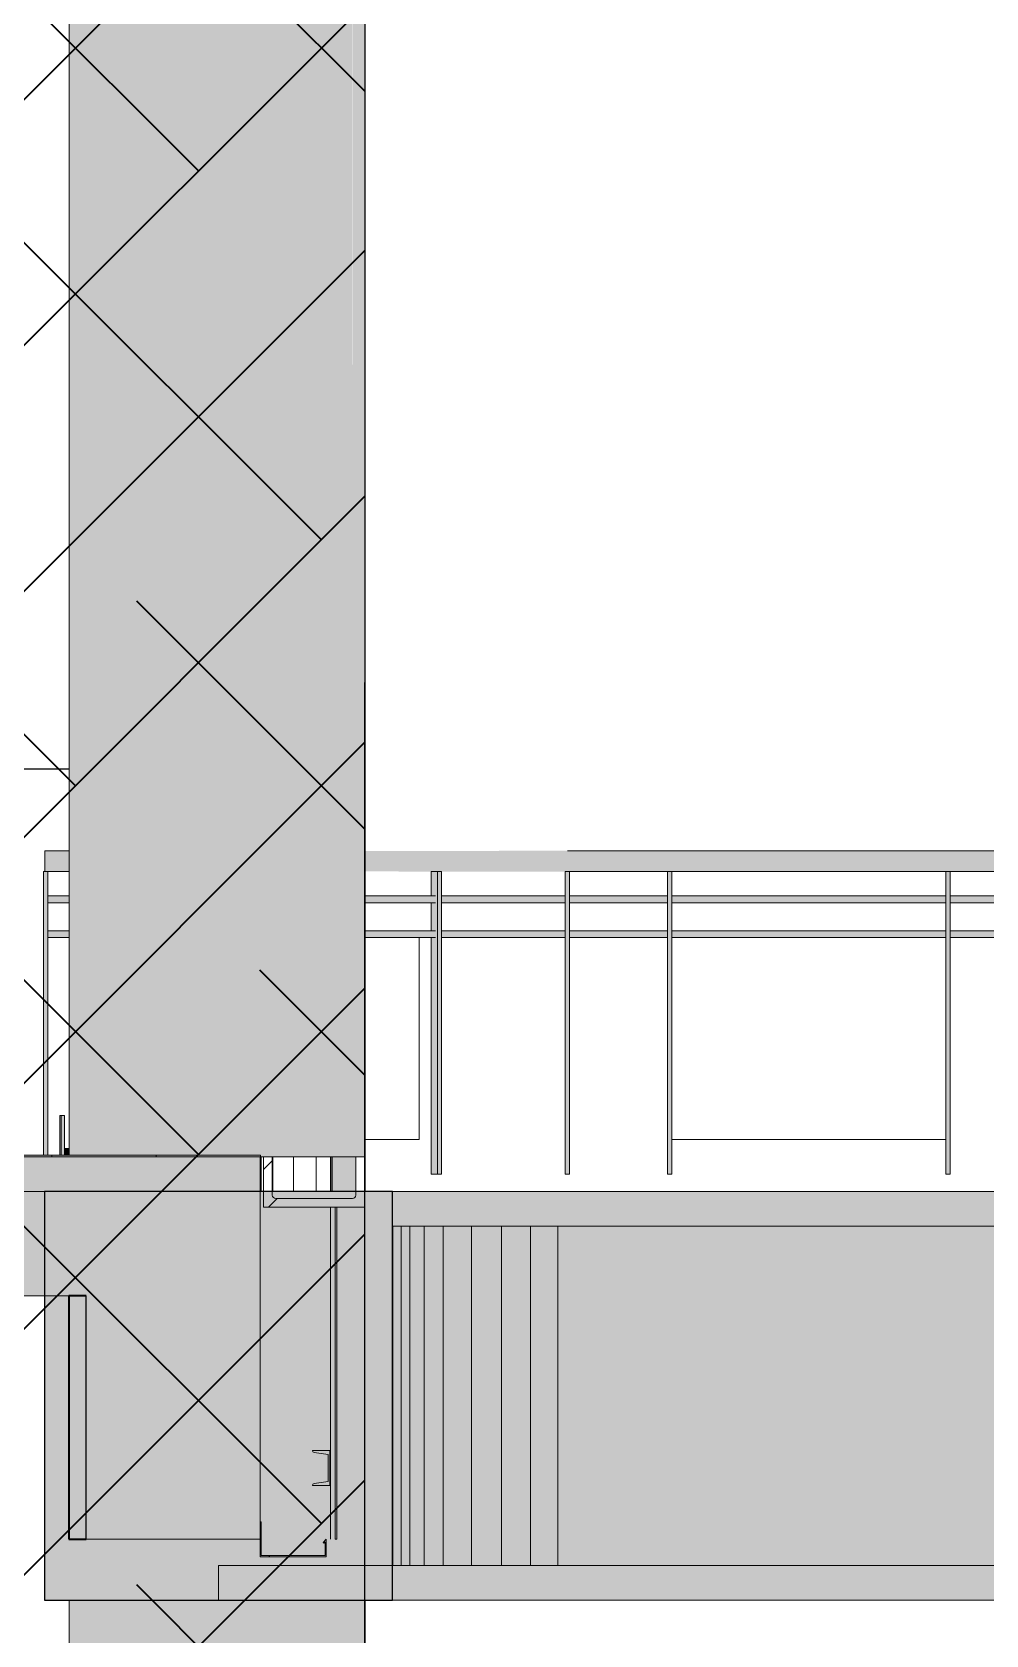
# Model space of a CAD drawing. Header units: millimetres. Extents: x 50357 to 985146, y 723188 to 1803594.
# Drawn here: x 866789 to 869530, y 734364 to 738973 of the extents above; entities that cross this region are included whole.
import ezdxf

# ---------------------------------------------------------------- set-up
doc = ezdxf.new("R2010")
doc.units = ezdxf.units.MM
doc.header["$LTSCALE"] = 3
doc.header["$MEASUREMENT"] = 0
doc.layers.add('00-TITLEBOX', color=7, linetype='Continuous')
for name, color, linetype, lineweight, true_color in [('A-FLOR', 7, 'Continuous', 5, 0x6e6e6e), ('A-FLOR-HRAL', 7, 'Continuous', 13, 0x6e6e6e), ('A-FLOR-MCUT', 7, 'Continuous', 13, 0x6e6e6e), ('A-GENM', 7, 'Continuous', 13, 0x6e6e6e), ('A-WALL', 7, 'Continuous', 13, 0x6e6e6e), ('I-WALL', 7, 'Continuous', 25, 0x6e6e6e), ('Q-CASE', 7, 'Continuous', 13, 0x6e6e6e), ('Q-SPCQ', 7, 'Continuous', 13, 0x6e6e6e), ('S-BEAM', 7, 'Continuous', 13, 0x6e6e6e)]:
    doc.layers.add(name, color=color, linetype=linetype, lineweight=lineweight, true_color=true_color)
doc.layers.add('Hatch (HOR not under LTC submission)', color=252, linetype='Continuous', lineweight=35)
pattern_1 = [(45, (-609724, 13871), (-251.4472, 251.4472), []), (45, (-609724, 14252), (-251.4472, 251.4472), [])]

# ---------------------------------------------------------------- blocks, each defined once
blk = doc.blocks.new('Casework 3 - Casework 1-28216-SEC D_1')
at = {"layer": 'Q-CASE', "lineweight": 9}
h = blk.add_hatch(dxfattribs=at)
h.set_pattern_fill('FP_10', color=256, style=0, pattern_type=2)
h.set_pattern_definition([(0, (-609724, 13871), (812.8, 203.2), [33.528, -576.072, 33.528, -576.072, -3251.2]), (0, (-609724, 13871), (812.8, 203.2), [-1219.2, 33.528, -1185.672, 33.528, -576.072, -1422.4]), (0, (-609724, 13871), (812.8, 203.2), [-3048, 33.528, -372.872, 33.528, -982.472]), (120, (-609419.2, 13972.6), (-582.37636, 602.30545), [33.528, -576.072, 33.528, -3827.272]), (120, (-609419.2, 13972.6), (-582.37636, 602.30545), [-643.128, -576.072, 33.528, -1185.672, -2032]), (120, (-609419.2, 13972.6), (-582.37636, 602.30545), [-2438.4, 33.528, -576.072, 33.528, -1388.872]), (120, (-609419.2, 13972.6), (-582.37636, 602.30545), [-3081.528, -372.872, 33.528, -982.472]), (240, (-609317.6, 14379), (-230.42364, -805.50545), [33.528, -576.072, 33.528, -3827.272]), (240, (-609317.6, 14379), (-230.42364, -805.50545), [-643.128, -576.072, 33.528, -1185.672, -2032]), (240, (-609317.6, 14379), (-230.42364, -805.50545), [-2438.4, 33.528, -576.072, 33.528, -1388.872]), (240, (-609317.6, 14379), (-230.42364, -805.50545), [-3081.528, -372.872, 33.528, -982.472])])
h.paths.add_polyline_path([(-682308, 10275), (-681308, 10275), (-681308, 11450), (-682308, 11450), (-682308, 10281.1)], flags=0)
h.paths.add_polyline_path([(-658919.4, 10275), (-658919.4, 11450), (-659419.3, 11450), (-659419.3, 10275)], flags=0)
h.paths.add_polyline_path([(-661594.7, 10275), (-661594.7, 11450), (-662100.4, 11450), (-662100.4, 10275)], flags=0)
h.paths.add_polyline_path([(-677967.2, 10275), (-677967.2, 11450), (-678469.1, 11450), (-678469.1, 10275)], flags=0)
for points in [[(-681306.4, 10375), (-681306.4, 11350), (-681308, 11350), (-681308, 10375)], [(-681282.5, 10375), (-681282.5, 11350), (-681306.4, 11350), (-681306.4, 10375)], [(-681257.4, 10375), (-681257.4, 11350), (-681282.5, 11350), (-681282.5, 10375)], [(-681216.9, 10375), (-681216.9, 11350), (-681257.4, 11350), (-681257.4, 10375)], [(-681161.8, 10375), (-681161.8, 11350), (-681216.9, 11350), (-681216.9, 10375)], [(-681080.1, 10375), (-681080.1, 11350), (-681161.8, 11350), (-681161.8, 10375)], [(-680994.3, 10375), (-680994.3, 11350), (-681080.1, 11350), (-681080.1, 10375)], [(-680910.7, 10375), (-680910.7, 11350), (-680994.3, 11350), (-680994.3, 10375), (-680957.1, 10375)], [(-680832.4, 10375), (-680832.4, 11350), (-680910.7, 11350), (-680910.7, 10375)], [(-679420.8, 10375), (-679420.8, 11350), (-680832.4, 11350), (-680832.4, 10375)]]:
    blk.add_hatch(color=256, dxfattribs=at).paths.add_polyline_path(points, flags=0)
at = {"layer": 'Q-CASE', "lineweight": 25}
for p, q in [((-681308, 11450), (-682308, 11450)), ((-682308, 11450), (-682308, 10275)), ((-681308, 10275), (-681308, 11450)), ((-682308, 10275), (-681308, 10275))]:
    blk.add_line(p, q, dxfattribs=at)
at = {"layer": 'Q-CASE', "lineweight": 9}
for p, q in [((-681306.4, 10375), (-681306.4, 11350.1)), ((-681282.5, 10375), (-681282.5, 11350)), ((-681257.4, 10375), (-681257.4, 11350)), ((-681216.9, 10375), (-681216.9, 11350)), ((-681161.8, 10375), (-681161.8, 11350)), ((-681080.1, 10375), (-681080.1, 11350)), ((-680994.3, 10375), (-680994.3, 11350)), ((-680910.7, 10375), (-680910.7, 11350)), ((-680832.4, 10375), (-680832.4, 11350))]:
    blk.add_line(p, q, dxfattribs=at)
blk = doc.blocks.new('Railing - Railing-28227-SEC D_1')
at = {"layer": 'A-FLOR-HRAL', "lineweight": 9}
for points in [[(-682306.4, 12400), (-682236.7, 12400), (-682236.7, 12429.9), (-682306.4, 12429.8), (-682306.4, 12406.2)], [(-682236.7, 12370.2), (-682236.7, 12400), (-682306.4, 12400), (-682306.4, 12370.2)], [(-682310.4, 11555), (-682298.4, 11555), (-682298.4, 12369.8), (-682310.4, 12369.8), (-682310.4, 11574)], [(-681178, 11500), (-681178, 12369.8), (-681196.8, 12369.8), (-681196.8, 12300), (-681183.1, 12300), (-681183.1, 12280), (-681196.8, 12279.3), (-681196.8, 12200), (-681183.1, 12200), (-681183.1, 12180), (-681196.8, 12180), (-681196.8, 11500)], [(-681178, 11500), (-681166.9, 11500), (-681166.9, 12369.8), (-681178, 12369.8), (-681178, 11574)], [(-680798.9, 11500), (-680798.9, 12369.8), (-680810.9, 12369.8), (-680810.9, 11500)], [(-680505.2, 11500), (-680505.2, 12369.8), (-680517.2, 12369.8), (-680517.2, 11500)], [(-679705.2, 11500), (-679705.2, 12369.8), (-679717.2, 12369.8), (-679717.2, 11500)], [(-682298.4, 12280), (-682236.7, 12280), (-682236.7, 12300), (-682298.4, 12300)], [(-682298.4, 12180), (-682236.7, 12180), (-682236.7, 12200), (-682298.4, 12200)], [(-680798.9, 11500), (-680798.9, 11500), (-680798.9, 12044.2)], [(-680505.2, 11500), (-680505.2, 11500), (-680505.2, 12044.2)], [(-679705.2, 11500), (-679705.2, 11500), (-679705.2, 12044.2)], [(-682298.4, 11555), (-682298.4, 11555), (-682298.4, 11574)]]:
    blk.add_hatch(color=256, dxfattribs=at).paths.add_polyline_path(points, flags=0)
h = blk.add_hatch(color=256, dxfattribs=at)
h.paths.add_polyline_path([(-681082.4, 12400), (-680804.9, 12400), (-680804.9, 12429.8), (-681185.9, 12429.5), (-681385.6, 12429.6), (-681385.7, 12400), (-681130.6, 12400)], flags=0)
h.paths.add_polyline_path([(-680804.9, 12412.2), (-680804.9, 12412.2), (-680828.1, 12417.3)], flags=0)
h.paths.add_polyline_path([(-680804.9, 12417.6), (-680804.9, 12417.6), (-680824.5, 12420.1)], flags=0)
h = blk.add_hatch(color=256, dxfattribs=at)
h.paths.add_polyline_path([(-680913, 12370), (-680804.9, 12370.2), (-680804.9, 12400), (-681385.7, 12400), (-681385.6, 12370.3), (-681025.4, 12370), (-680957.1, 12370)], flags=0)
h.paths.add_polyline_path([(-680804.9, 12374), (-680804.9, 12374), (-680843.2, 12373.4)], flags=0)
h.paths.add_polyline_path([(-680804.9, 12382.4), (-680804.9, 12382.4), (-680853, 12383.1)], flags=0)
h.paths.add_polyline_path([(-680817.8, 12385), (-680804.9, 12387.8), (-680804.9, 12387.8)], flags=0)
h = blk.add_hatch(color=256, dxfattribs=at)
h.paths.add_polyline_path([(-680804.9, 12426), (-680804.9, 12426), (-680748.9, 12426.4)], flags=0)
h.paths.add_polyline_path([(-680804.9, 12412.2), (-680804.9, 12412.2), (-680748.9, 12410.8)], flags=0)
h.paths.add_polyline_path([(-680631.4, 12400), (-679418.1, 12400), (-679417.6, 12429.6), (-679861.2, 12430), (-680804.9, 12429.5), (-680804.9, 12400), (-680644.8, 12400)], flags=0)
h.paths.add_polyline_path([(-680804.9, 12406.2), (-680804.9, 12406.2), (-680748.9, 12407.7)], flags=0)
h.paths.add_polyline_path([(-680804.9, 12417.6), (-680804.9, 12417.6), (-680780.6, 12421.8)], flags=0)
h.paths.add_polyline_path([(-680788.8, 12420.4), (-680804.9, 12422.3), (-680804.9, 12422.3)], flags=0)
h = blk.add_hatch(color=256, dxfattribs=at)
h.paths.add_polyline_path([(-680656.2, 12370), (-679417.6, 12370.4), (-679418.1, 12396.8), (-679418.1, 12400), (-680804.9, 12400), (-680804.9, 12370.2), (-680713.7, 12370.1)], flags=0)
h.paths.add_polyline_path([(-680804.9, 12382.4), (-680804.9, 12382.4), (-680748.9, 12383.3)], flags=0)
h.paths.add_polyline_path([(-680748.9, 12386.8), (-680804.9, 12387.8), (-680804.9, 12387.8)], flags=0)
h.paths.add_polyline_path([(-680804.9, 12393.8), (-680804.9, 12393.8), (-680784.7, 12396.8)], flags=0)
h = blk.add_hatch(color=256, dxfattribs=at)
h.paths.add_polyline_path([(-681385.6, 12280), (-681183.1, 12280), (-681183.1, 12300), (-681385.6, 12300), (-681385.6, 12291)], flags=0)
h.paths.add_polyline_path([(-680810.9, 12280), (-680810.9, 12300), (-681166.9, 12300), (-681166.9, 12280), (-680853, 12280)], flags=0)
h = blk.add_hatch(color=256, dxfattribs=at)
h.paths.add_polyline_path([(-680798.9, 12280), (-680517.2, 12280), (-680517.2, 12300), (-680798.9, 12300)], flags=0)
h.paths.add_polyline_path([(-679424.3, 12280), (-679424.3, 12300), (-679705.2, 12300), (-679705.2, 12280), (-679499.5, 12280)], flags=0)
h.paths.add_polyline_path([(-680505.2, 12280), (-679717.2, 12280), (-679717.2, 12300), (-680505.2, 12300)], flags=0)
h = blk.add_hatch(color=256, dxfattribs=at)
h.paths.add_polyline_path([(-680957.1, 12180), (-680810.9, 12180), (-680810.9, 12200), (-681166.9, 12200), (-681166.9, 12180), (-681026.9, 12180)], flags=0)
h.paths.add_polyline_path([(-681183.1, 12180), (-681183.1, 12200), (-681385.6, 12200), (-681385.6, 12180), (-681237.7, 12180)], flags=0)
h = blk.add_hatch(color=256, dxfattribs=at)
h.paths.add_polyline_path([(-680798.9, 12180), (-680517.2, 12180), (-680517.2, 12200), (-680798.9, 12200)], flags=0)
h.paths.add_polyline_path([(-679424.3, 12180), (-679424.3, 12200), (-679705.2, 12200), (-679705.2, 12180)], flags=0)
h.paths.add_polyline_path([(-680505.2, 12180), (-679717.2, 12180), (-679717.2, 12200), (-680505.2, 12200)], flags=0)
for p, q in [((-682236.7, 12430), (-682306.4, 12430)), ((-682306.4, 12428.5), (-682306.4, 12429.8)), ((-682306.4, 12429.8), (-682306.4, 12429.8)), ((-682306.4, 12426), (-682306.4, 12428.5)), ((-682306.4, 12422.3), (-682306.4, 12426)), ((-682306.4, 12417.6), (-682306.4, 12422.3)), ((-682306.4, 12412.2), (-682306.4, 12417.6)), ((-682306.4, 12406.2), (-682306.4, 12412.2)), ((-682306.4, 12400), (-682306.4, 12406.2)), ((-682306.4, 12393.8), (-682306.4, 12400)), ((-679417.6, 12430), (-680804.9, 12430)), ((-682298.4, 12369.8), (-682310.4, 12369.8)), ((-682310.4, 12369.8), (-682310.4, 11555)), ((-682306.4, 12387.8), (-682306.4, 12393.8)), ((-682306.4, 12382.4), (-682306.4, 12387.8)), ((-682306.4, 12377.7), (-682306.4, 12382.4)), ((-682306.4, 12374), (-682306.4, 12377.7)), ((-682306.4, 12371.5), (-682306.4, 12374)), ((-682306.4, 12370.2), (-682306.4, 12371.5)), ((-682306.4, 12370.2), (-682306.4, 12370.2)), ((-682306.4, 12370), (-682236.7, 12370)), ((-682298.4, 11555), (-682298.4, 12369.8)), ((-682298.4, 12369.8), (-682298.4, 12369.8)), ((-681196.8, 12300), (-681196.8, 12369.8)), ((-681196.8, 12369.8), (-681178, 12369.8)), ((-681166.9, 12369.8), (-681178, 12369.8)), ((-681178, 12369.8), (-681178, 11500)), ((-681166.9, 11500), (-681166.9, 12369.8)), ((-680798.9, 12369.8), (-680810.9, 12369.8)), ((-680810.9, 12369.8), (-680810.9, 11500)), ((-680804.9, 12370), (-679417.6, 12370)), ((-680798.9, 11500), (-680798.9, 12369.8)), ((-680798.9, 12369.8), (-680798.9, 12369.8)), ((-680505.2, 12369.8), (-680517.2, 12369.8)), ((-680517.2, 12369.8), (-680517.2, 11500)), ((-680505.2, 11500), (-680505.2, 12369.8)), ((-680505.2, 12369.8), (-680505.2, 12369.8)), ((-679705.2, 12369.8), (-679717.2, 12369.8)), ((-679717.2, 12369.8), (-679717.2, 11500)), ((-679705.2, 11500), (-679705.2, 12369.8)), ((-679705.2, 12369.8), (-679705.2, 12369.8)), ((-682298.4, 12300), (-682236.7, 12300)), ((-682298.4, 12280), (-682236.7, 12280)), ((-681386.6, 12300), (-681183.7, 12300)), ((-681386.6, 12280), (-681183.7, 12280)), ((-681196.8, 12200), (-681196.8, 12279.3)), ((-681167.4, 12300), (-680810.9, 12300)), ((-681167.4, 12280), (-680810.9, 12280)), ((-680798.9, 12300), (-680517.2, 12300)), ((-680798.9, 12280), (-680517.2, 12280)), ((-680505.2, 12300), (-679717.2, 12300)), ((-680505.2, 12280), (-679717.2, 12280)), ((-679705.2, 12300), (-679424.3, 12300)), ((-679705.2, 12280), (-679424.3, 12280)), ((-682298.4, 12200), (-682236.7, 12200)), ((-682298.4, 12180), (-682236.7, 12180)), ((-681386.6, 12200), (-681183.7, 12200)), ((-681386.6, 12180), (-681183.7, 12180)), ((-681231.4, 11600), (-681231.4, 12180)), ((-681196.8, 11500), (-681196.8, 12180)), ((-681167.4, 12200), (-680810.9, 12200)), ((-681167.4, 12180), (-680810.9, 12180)), ((-680798.9, 12200), (-680517.2, 12200)), ((-680798.9, 12180), (-680517.2, 12180)), ((-680505.2, 12200), (-679717.2, 12200)), ((-680505.2, 12180), (-679717.2, 12180)), ((-679705.2, 12200), (-679424.3, 12200)), ((-679705.2, 12180), (-679424.3, 12180)), ((-681385.6, 11600), (-681231.4, 11600)), ((-680505.2, 11600), (-679717.2, 11600)), ((-681178, 11500), (-681196.8, 11500)), ((-681178, 11500), (-681166.9, 11500)), ((-680810.9, 11500), (-680798.9, 11500)), ((-680798.9, 11500), (-680798.9, 11500)), ((-680517.2, 11500), (-680505.2, 11500)), ((-680505.2, 11500), (-680505.2, 11500)), ((-679717.2, 11500), (-679705.2, 11500)), ((-679705.2, 11500), (-679705.2, 11500))]:
    blk.add_line(p, q, dxfattribs=at)
blk = doc.blocks.new('Top Rail Type - Top Rail_Internal_-28234-SEC D_1')
at = {"layer": 'A-FLOR-HRAL', "lineweight": 9}
for points in [[(-682306.4, 12400), (-682236.7, 12400), (-682236.7, 12429.9), (-682306.4, 12429.8), (-682306.4, 12406.2)], [(-682236.7, 12370.2), (-682236.7, 12400), (-682306.4, 12400), (-682306.4, 12370.2)]]:
    blk.add_hatch(color=256, dxfattribs=at).paths.add_polyline_path(points, flags=0)
h = blk.add_hatch(color=256, dxfattribs=at)
h.paths.add_polyline_path([(-681082.4, 12400), (-680804.9, 12400), (-680804.9, 12429.8), (-681185.9, 12429.5), (-681385.6, 12429.6), (-681385.7, 12400), (-681130.6, 12400)], flags=0)
h.paths.add_polyline_path([(-680804.9, 12412.2), (-680804.9, 12412.2), (-680828.1, 12417.3)], flags=0)
h.paths.add_polyline_path([(-680804.9, 12417.6), (-680804.9, 12417.6), (-680824.5, 12420.1)], flags=0)
h = blk.add_hatch(color=256, dxfattribs=at)
h.paths.add_polyline_path([(-680913, 12370), (-680804.9, 12370.2), (-680804.9, 12400), (-681385.7, 12400), (-681385.6, 12370.3), (-681025.4, 12370), (-680957.1, 12370)], flags=0)
h.paths.add_polyline_path([(-680804.9, 12374), (-680804.9, 12374), (-680843.2, 12373.4)], flags=0)
h.paths.add_polyline_path([(-680804.9, 12382.4), (-680804.9, 12382.4), (-680853, 12383.1)], flags=0)
h.paths.add_polyline_path([(-680817.8, 12385), (-680804.9, 12387.8), (-680804.9, 12387.8)], flags=0)
h = blk.add_hatch(color=256, dxfattribs=at)
h.paths.add_polyline_path([(-680804.9, 12426), (-680804.9, 12426), (-680748.9, 12426.4)], flags=0)
h.paths.add_polyline_path([(-680804.9, 12412.2), (-680804.9, 12412.2), (-680748.9, 12410.8)], flags=0)
h.paths.add_polyline_path([(-680631.4, 12400), (-679418.1, 12400), (-679417.6, 12429.6), (-679861.2, 12430), (-680804.9, 12429.5), (-680804.9, 12400), (-680644.8, 12400)], flags=0)
h.paths.add_polyline_path([(-680804.9, 12406.2), (-680804.9, 12406.2), (-680748.9, 12407.7)], flags=0)
h.paths.add_polyline_path([(-680804.9, 12417.6), (-680804.9, 12417.6), (-680780.6, 12421.8)], flags=0)
h.paths.add_polyline_path([(-680788.8, 12420.4), (-680804.9, 12422.3), (-680804.9, 12422.3)], flags=0)
h = blk.add_hatch(color=256, dxfattribs=at)
h.paths.add_polyline_path([(-680656.2, 12370), (-679417.6, 12370.4), (-679418.1, 12396.8), (-679418.1, 12400), (-680804.9, 12400), (-680804.9, 12370.2), (-680713.7, 12370.1)], flags=0)
h.paths.add_polyline_path([(-680804.9, 12382.4), (-680804.9, 12382.4), (-680748.9, 12383.3)], flags=0)
h.paths.add_polyline_path([(-680748.9, 12386.8), (-680804.9, 12387.8), (-680804.9, 12387.8)], flags=0)
h.paths.add_polyline_path([(-680804.9, 12393.8), (-680804.9, 12393.8), (-680784.7, 12396.8)], flags=0)
for p, q in [((-682236.7, 12430), (-682306.4, 12430)), ((-679417.6, 12430), (-680804.9, 12430)), ((-682306.4, 12370), (-682236.7, 12370)), ((-680804.9, 12370), (-679417.6, 12370))]:
    blk.add_line(p, q, dxfattribs=at)
at = {"layer": 'A-FLOR-HRAL', "lineweight": 9, "flags": 128}
for points in [[(-682306.4, 12400), (-682306.4, 12406.2), (-682306.4, 12412.2), (-682306.4, 12417.6), (-682306.4, 12422.3), (-682306.4, 12426), (-682306.4, 12428.5), (-682306.4, 12429.8), (-682306.4, 12429.8)], [(-682306.4, 12370.2), (-682306.4, 12370.2), (-682306.4, 12371.5), (-682306.4, 12374), (-682306.4, 12377.7), (-682306.4, 12382.4), (-682306.4, 12387.8), (-682306.4, 12393.8), (-682306.4, 12400)]]:
    blk.add_lwpolyline(points, dxfattribs=at)
blk = doc.blocks.new('Aluminum Louvers FSS - Aluminum Louvers FSS-4001149-SEC D_1')
at = {"layer": 'A-GENM'}
h = blk.add_hatch(color=256, dxfattribs=at)
h.paths.add_polyline_path([(-681529.8, 11550), (-681420.9, 11550), (-681422, 15175), (-681487.3, 15175), (-681487.9, 15725), (-681537.9, 15725), (-681536.5, 15728.5), (-681529.6, 15730.5), (-681492.9, 15736.3), (-681493.6, 15737.9), (-681686.6, 15737.9), (-681686, 15225), (-681683.6, 15225), (-681683.6, 15128), (-681501, 15128), (-681501.7, 15165.7), (-681505.1, 15163.6), (-681507.3, 15165.7), (-681496.6, 15175), (-681496.6, 15125), (-681688, 15125), (-681688, 15175), (-682236.7, 15175), (-682236.7, 11555), (-681686.9, 11555), (-681686, 11550), (-681581.9, 11550)], flags=0)
h.paths.add_polyline_path([(-681686.6, 15813), (-681492.9, 15813.7), (-681536.5, 15821.5), (-681537.9, 15825), (-681487.3, 15825.1), (-681487.9, 17180), (-681537.9, 17180), (-681536.5, 17183.5), (-681529.8, 17185.5), (-681492.9, 17191.3), (-681492.9, 17192.9), (-681686.6, 17192.9), (-681686.6, 15923)], flags=0)
h.paths.add_polyline_path([(-681686.6, 17268.1), (-681492.9, 17268.7), (-681536.5, 17276.5), (-681537.9, 17280), (-681487.3, 17280.1), (-681487.9, 19550), (-681537.9, 19550), (-681536.5, 19553.5), (-681529.8, 19555.5), (-681492.9, 19561.3), (-681492.9, 19562.9), (-681686.6, 19562.9), (-681686.6, 17274.7)], flags=0)
h.paths.add_polyline_path([(-681686.6, 19638), (-681492.9, 19638.7), (-681536.5, 19646.5), (-681537.9, 19650), (-681487.3, 19650.1), (-681487.3, 20000), (-681686.6, 20000), (-681686.6, 19684.3)], flags=0)
for points in [[(-681420.9, 11550), (-681385.9, 11550), (-681387.6, 15175), (-681420.9, 15175), (-681420.9, 11552)], [(-681385.7, 12409.5), (-681385.6, 12419), (-681385.7, 12411.5)]]:
    blk.add_hatch(color=256, dxfattribs=at).paths.add_polyline_path(points, flags=0)
h = blk.add_hatch(color=256, dxfattribs=at)
h.paths.add_polyline_path([(-681385.6, 12200), (-681385.6, 12200), (-681385.6, 12205.8)], flags=0)
h.paths.add_polyline_path([(-681385.6, 12429.6), (-681385.6, 12429.7), (-681385.6, 12429.7)], flags=0)
h = blk.add_hatch(color=256, dxfattribs=at)
h.paths.add_polyline_path([(-681385.6, 12200), (-681385.5, 12200), (-681385.6, 12205.8)], flags=0)
h.paths.add_polyline_path([(-681385.6, 12429.6), (-681385.5, 12429.7), (-681385.6, 12429.7)], flags=0)
h = blk.add_hatch(color=256, dxfattribs=at)
h.paths.add_polyline_path([(-681385.5, 12200), (-681385.5, 12200), (-681385.5, 12205.8)], flags=0)
h.paths.add_polyline_path([(-681385.5, 12429.6), (-681385.5, 12429.7), (-681385.5, 12429.7)], flags=0)
h = blk.add_hatch(color=256, dxfattribs=at)
h.paths.add_polyline_path([(-681385.5, 12200), (-681385.4, 12200), (-681385.5, 12205.8)], flags=0)
h.paths.add_polyline_path([(-681385.5, 12429.6), (-681385.4, 12429.7), (-681385.5, 12429.7)], flags=0)
h = blk.add_hatch(color=256, dxfattribs=at)
h.paths.add_polyline_path([(-681385.4, 12200), (-681385.4, 12200), (-681385.4, 12205.8)], flags=0)
h.paths.add_polyline_path([(-681385.4, 12429.6), (-681385.4, 12429.7), (-681385.4, 12429.7)], flags=0)
h = blk.add_hatch(color=256, dxfattribs=at)
h.paths.add_polyline_path([(-681385.4, 12200), (-681385.3, 12200), (-681385.4, 12205.8)], flags=0)
h.paths.add_polyline_path([(-681385.4, 12429.6), (-681385.3, 12429.7), (-681385.4, 12429.7)], flags=0)
h = blk.add_hatch(color=256, dxfattribs=at)
h.paths.add_polyline_path([(-681385.3, 12200), (-681385.3, 12200), (-681385.3, 12205.8)], flags=0)
h.paths.add_polyline_path([(-681385.3, 12429.6), (-681385.3, 12429.7), (-681385.3, 12429.7)], flags=0)
h = blk.add_hatch(color=256, dxfattribs=at)
h.paths.add_polyline_path([(-681385.3, 12200), (-681385.2, 12200), (-681385.3, 12205.8)], flags=0)
h.paths.add_polyline_path([(-681385.3, 12429.6), (-681385.2, 12429.7), (-681385.3, 12429.7)], flags=0)
h = blk.add_hatch(color=256, dxfattribs=at)
h.paths.add_polyline_path([(-681385.2, 12200), (-681385.2, 12200), (-681385.2, 12205.8)], flags=0)
h.paths.add_polyline_path([(-681385.2, 12429.6), (-681385.2, 12429.7), (-681385.2, 12429.7)], flags=0)
h = blk.add_hatch(color=256, dxfattribs=at)
h.paths.add_polyline_path([(-681385.2, 12200), (-681385.1, 12200), (-681385.2, 12205.8)], flags=0)
h.paths.add_polyline_path([(-681385.2, 12429.6), (-681385.1, 12429.7), (-681385.2, 12429.7)], flags=0)
h = blk.add_hatch(color=256, dxfattribs=at)
h.paths.add_polyline_path([(-681385.1, 12200), (-681385.1, 12200), (-681385.1, 12205.8)], flags=0)
h.paths.add_polyline_path([(-681385.1, 12429.6), (-681385.1, 12429.7), (-681385.1, 12429.7)], flags=0)
h = blk.add_hatch(color=256, dxfattribs=at)
h.paths.add_polyline_path([(-681385.1, 12200), (-681385, 12200), (-681385.1, 12205.8)], flags=0)
h.paths.add_polyline_path([(-681385.1, 12429.6), (-681385, 12429.7), (-681385.1, 12429.7)], flags=0)
h = blk.add_hatch(color=256, dxfattribs=at)
h.paths.add_polyline_path([(-681385, 12200), (-681385, 12200), (-681385, 12205.8)], flags=0)
h.paths.add_polyline_path([(-681385, 12429.6), (-681385, 12429.7), (-681385, 12429.7)], flags=0)
h = blk.add_hatch(color=256, dxfattribs=at)
h.paths.add_polyline_path([(-681385, 12200), (-681385, 12200), (-681385, 12205.8)], flags=0)
h.paths.add_polyline_path([(-681385, 12429.6), (-681385, 12429.7), (-681385, 12429.7)], flags=0)
h = blk.add_hatch(color=256, dxfattribs=at)
h.paths.add_polyline_path([(-681385, 12200), (-681384.9, 12200), (-681385, 12205.8)], flags=0)
h.paths.add_polyline_path([(-681385, 12429.6), (-681384.9, 12429.7), (-681385, 12429.7)], flags=0)
h = blk.add_hatch(color=256, dxfattribs=at)
h.paths.add_polyline_path([(-681384.9, 12200), (-681384.9, 12200), (-681384.9, 12205.8)], flags=0)
h.paths.add_polyline_path([(-681384.9, 12429.6), (-681384.9, 12429.7), (-681384.9, 12429.7)], flags=0)
h = blk.add_hatch(color=256, dxfattribs=at)
h.paths.add_polyline_path([(-681384.9, 12200), (-681384.8, 12200), (-681384.9, 12205.8)], flags=0)
h.paths.add_polyline_path([(-681384.9, 12429.6), (-681384.8, 12429.7), (-681384.9, 12429.7)], flags=0)
h = blk.add_hatch(color=256, dxfattribs=at)
h.paths.add_polyline_path([(-681384.8, 12200), (-681384.8, 12200), (-681384.8, 12205.8)], flags=0)
h.paths.add_polyline_path([(-681384.8, 12429.6), (-681384.8, 12429.7), (-681384.8, 12429.7)], flags=0)
h = blk.add_hatch(color=256, dxfattribs=at)
h.paths.add_polyline_path([(-681384.8, 12200), (-681384.7, 12200), (-681384.8, 12205.8)], flags=0)
h.paths.add_polyline_path([(-681384.8, 12429.6), (-681384.7, 12429.7), (-681384.8, 12429.7)], flags=0)
for p, q in [((-682236.7, 11555), (-682236.7, 15175)), ((-681385.9, 11550), (-681385.9, 15175)), ((-681678, 11550), (-681686, 11550)), ((-681420.9, 11550), (-681651.6, 11550)), ((-681412.9, 11550), (-681420.9, 11550)), ((-681385.9, 11550), (-681386.3, 11550))]:
    blk.add_line(p, q, dxfattribs=at)
blk = doc.blocks.new('Aluminum Louvers_1F - Aluminum Louvers_1F-4015631-SEC D_1')
at = {"layer": 'A-GENM'}
blk.add_hatch(color=256, dxfattribs=at).paths.add_polyline_path([(-681471.2, 10450), (-681467.4, 10450), (-681468, 11405), (-681472.4, 11405), (-681472.4, 10450)], flags=0)
for p, q in [((-681486.1, 11405), (-681486.1, 10450)), ((-681467.4, 11405), (-681472.4, 11405)), ((-681472.4, 11405), (-681472.4, 10450)), ((-681467.4, 10450), (-681467.4, 11405)), ((-681472.4, 10450), (-681467.4, 10450))]:
    blk.add_line(p, q, dxfattribs=at)
blk = doc.blocks.new('C-Channels - C100x50-4109356-SEC D_1')
at = {"layer": 'S-BEAM'}
for p, q in [((-681487.9, 10705), (-681537.9, 10705)), ((-681532.9, 10700), (-681492.9, 10693.7)), ((-681492.9, 10693.7), (-681492.9, 10616.3)), ((-681487.9, 10605), (-681487.9, 10705)), ((-681537.9, 10605), (-681487.9, 10605)), ((-681492.9, 10616.3), (-681532.9, 10610))]:
    blk.add_line(p, q, dxfattribs=at)
for centre, start, end in [((-681532.9, 10705), 180, 270), ((-681532.9, 10605), 90, 180)]:
    blk.add_arc(centre, 5, start, end, dxfattribs=at)
blk = doc.blocks.new('PFC-Parallel Flange Channels - CHANNEL 145x290x25-4385541-SEC D_1')
at = {"layer": 'S-BEAM'}
h = blk.add_hatch(dxfattribs=at)
h.set_pattern_fill('FP_1', color=256, style=0, pattern_type=2)
h.set_pattern_definition(pattern_1)
h.paths.add_polyline_path([(-681389.9, 11405), (-681388, 11405.1), (-681388, 11550), (-681413, 11550), (-681413, 11440), (-681415.9, 11432.9), (-681425.7, 11430), (-681643, 11430), (-681650, 11432.9), (-681653, 11440), (-681653, 11550), (-681678, 11550), (-681678, 11405), (-681393.1, 11405)], flags=0)
for points in [[(-681651.2, 11450), (-681651.6, 11550), (-681653, 11550), (-681653, 11450)], [(-681386.6, 11450), (-681386.2, 11450), (-681386.6, 11550), (-681388, 11550), (-681388, 11450)]]:
    blk.add_hatch(color=256, dxfattribs=at).paths.add_polyline_path(points, flags=0)
for p, q in [((-681653, 11550), (-681678, 11550)), ((-681678, 11550), (-681678, 11405)), ((-681653, 11440), (-681653, 11550)), ((-681653, 11550), (-681651.2, 11550)), ((-681651.2, 11550), (-681651.2, 11450)), ((-681388, 11550), (-681413, 11550)), ((-681413, 11550), (-681413, 11440)), ((-681388, 11405), (-681388, 11550)), ((-681388, 11550), (-681386.6, 11550)), ((-681386.2, 11550), (-681386.2, 11450)), ((-681678, 11405), (-681388, 11405)), ((-681423, 11430), (-681643, 11430))]:
    blk.add_line(p, q, dxfattribs=at)
for centre, start, end in [((-681643, 11440), 180, 270), ((-681423, 11440), 270, 360)]:
    blk.add_arc(centre, 10, start, end, dxfattribs=at)
blk = doc.blocks.new('Floor Side Drain - Standard-V62-SEC D_1')
at = {"layer": 'A-GENM'}
for points in [[(-682264.1, 11555), (-682260.1, 11555), (-682260.1, 11669), (-682264.1, 11669), (-682264.1, 11574)], [(-682250.1, 11555), (-682250.1, 11669), (-682260.1, 11669), (-682260.1, 11555)], [(-682250.1, 11555), (-682236.7, 11555), (-682236.7, 11574), (-682250, 11574), (-682250.1, 11564)], [(-682250.1, 11555), (-682250.1, 11555), (-682250.1, 11557)]]:
    blk.add_hatch(color=256, dxfattribs=at).paths.add_polyline_path(points, flags=0)
for p, q in [((-682264.1, 11555), (-682264.1, 11669)), ((-682260.1, 11669), (-682264.1, 11669)), ((-682260.1, 11555), (-682260.1, 11669)), ((-682250.1, 11669), (-682260.1, 11669)), ((-682260.1, 11669), (-682260.1, 11555)), ((-682250, 11669), (-682250.1, 11669)), ((-682250.1, 11669), (-682250.1, 11555)), ((-682250, 11574), (-682250, 11669)), ((-682236.7, 11574), (-682250, 11574))]:
    blk.add_line(p, q, dxfattribs=at)
for start_param, end_param in [(0, 0.720228), (0.336805, 0.518057), (0, 0.243504), (0.606251, 0.727297)]:
    blk.add_ellipse((-682250, 11499), major_axis=(0, 75), ratio=0.000503, start_param=start_param, end_param=end_param, dxfattribs=at)
blk = doc.blocks.new('Aluminum Louvers_1F_1 - Aluminum Louvers_1F_1-4397284-SEC D_1')
at = {"layer": 'A-GENM'}
for points in [[(-682236.7, 6950), (-681420.9, 6950), (-681420.9, 10275), (-682236.7, 10275), (-682236.7, 6990)], [(-681420.9, 6950), (-681385.9, 6950), (-681386.8, 10275), (-681420.9, 10275), (-681420.9, 6960.6)]]:
    blk.add_hatch(color=256, dxfattribs=at).paths.add_polyline_path(points, flags=0)
for p, q in [((-682236.7, 6950), (-682236.7, 10275)), ((-681385.9, 6950), (-681385.9, 10275)), ((-681420.9, 6950), (-682236.7, 6950)), ((-681385.9, 6950), (-681420.9, 6950))]:
    blk.add_line(p, q, dxfattribs=at)
blk = doc.blocks.new('Aluminum Louvers_1F_2 - Aluminum Louvers_1F_2-4400816-SEC D_1')
at = {"layer": 'A-GENM'}
for points in [[(-681481.4, 11450), (-681482.2, 11550), (-681484.5, 11550), (-681484.5, 11450)], [(-681481.4, 11450), (-681447.7, 11450), (-681447.9, 11550), (-681481.4, 11550), (-681481.4, 11456.5)], [(-681420.7, 11450), (-681420.9, 11550), (-681447.7, 11550), (-681447.7, 11450), (-681425.7, 11450)], [(-681414.4, 11450), (-681413, 11450), (-681413, 11550), (-681420.7, 11550), (-681420.7, 11450)]]:
    blk.add_hatch(color=256, dxfattribs=at).paths.add_polyline_path(points, flags=0)
for p, q in [((-681485.6, 11550), (-681485.6, 11450)), ((-681485.6, 11550), (-681485.6, 11450)), ((-681485.5, 11550), (-681485.5, 11450)), ((-681485.5, 11550), (-681485.5, 11450)), ((-681485.4, 11550), (-681485.4, 11450)), ((-681484.5, 11450), (-681484.5, 11550)), ((-681481.4, 11550), (-681481.4, 11450)), ((-681385.7, 11450), (-681385.7, 11550))]:
    blk.add_line(p, q, dxfattribs=at)
blk = doc.blocks.new('Generic Models 14 - Generic Models 14-4457151-SEC D_1')
at = {"layer": 'A-GENM'}
h = blk.add_hatch(dxfattribs=at)
h.set_pattern_fill('FP_1', color=256, style=0, pattern_type=2)
h.set_pattern_definition(pattern_1)
h.paths.add_polyline_path([(-681498, 10400), (-681498, 10450), (-681507.3, 10440.7), (-681505.1, 10438.6), (-681501, 10442.7), (-681501, 10403), (-681685, 10403), (-681686, 10500), (-681688, 10500), (-681688, 10400), (-681503.8, 10400)], flags=0)
for p, q in [((-681688, 10500), (-681688, 10400)), ((-681685, 10500), (-681688, 10500)), ((-681685, 10403), (-681685, 10500)), ((-681498, 10450), (-681507.3, 10440.7)), ((-681507.3, 10440.7), (-681505.1, 10438.6)), ((-681505.1, 10438.6), (-681501, 10442.8)), ((-681501, 10442.8), (-681501, 10403)), ((-681498, 10400), (-681498, 10450)), ((-681688, 10400), (-681498, 10400)), ((-681501, 10403), (-681685, 10403))]:
    blk.add_line(p, q, dxfattribs=at)
blk = doc.blocks.new('AED_Tactile_Orientation_Line Base - AED_Tactile_Orientation_Line Base-V38-SEC D_1')
at = {"layer": 'Q-SPCQ'}
for points in [[(-682414.8, 21000), (-682286.9, 21000), (-682286.9, 21005), (-682586.9, 21005), (-682586.9, 21000), (-682518.9, 21000)], [(-682286.9, 21000), (-682286.9, 21000), (-682286.9, 21005)]]:
    blk.add_hatch(color=256, dxfattribs=at).paths.add_polyline_path(points, flags=0)
for p, q in [((-682586.9, 21005), (-682286.9, 21005)), ((-682586.9, 21000), (-682586.9, 21005)), ((-682286.9, 21000), (-682286.9, 21005))]:
    blk.add_line(p, q, dxfattribs=at)
blk = doc.blocks.new('Tactile_Orientation_Line Base - Tactile_Orientation_Line Base-4781172-SEC D_1')
at = {"layer": 'Q-SPCQ'}
blk.add_hatch(color=256, dxfattribs=at).paths.add_polyline_path([(-682102.5, 21000), (-681986.9, 21000), (-681986.9, 21005), (-682286.9, 21005), (-682286.9, 21000), (-682206.6, 21000)], flags=0)
for p, q in [((-682286.9, 21005), (-681986.9, 21005)), ((-682286.9, 21005), (-682286.9, 21000)), ((-681986.9, 21000), (-681986.9, 21005))]:
    blk.add_line(p, q, dxfattribs=at)
blk = doc.blocks.new('Tactile_Orientation_Line Base - Tactile_Orientation_Line Base-V66-SEC D_1')
at = {"layer": 'Q-SPCQ'}
blk.add_hatch(color=256, dxfattribs=at).paths.add_polyline_path([(-681688, 21000), (-681686.9, 21000), (-681688, 21005), (-681986.9, 21005), (-681986.9, 21000), (-681790.1, 21000)], flags=0)
for p, q in [((-681986.9, 21005), (-681686.9, 21005)), ((-681986.9, 21005), (-681986.9, 21000)), ((-681686.9, 21005), (-681686.7, 21005)), ((-681686.9, 21000), (-681686.9, 21005)), ((-681686.7, 21000), (-681686.9, 21000)), ((-681686.7, 21000), (-681686.7, 21005))]:
    blk.add_line(p, q, dxfattribs=at)

msp = doc.modelspace()

# ---------------------------------------------------------------- hatches: boundary and pattern name
at = {"layer": 'A-FLOR'}
for points in [[(866196.9894, 735638.9831), (867444.4393, 735638.9831), (867444.4393, 735738.9831), (864843.446, 735738.9831), (864843.446, 735638.9831), (866092.8707, 735638.9831)], [(866196.9894, 735338.9831), (867444.4393, 735338.9831), (867444.4393, 735638.9831), (864843.446, 735638.9831), (864843.446, 735338.9831), (866092.8707, 735338.9831)]]:
    msp.add_hatch(color=256, dxfattribs=at).paths.add_polyline_path(points, flags=0)
at = {"layer": 'A-FLOR', "lineweight": 5}
msp.add_hatch(color=256, dxfattribs=at).paths.add_polyline_path([(867445.8085, 735638.9831), (867445.7716, 735738.9831), (867444.4393, 735738.9831), (867444.4393, 735638.9831)], flags=0)
at = {"layer": 'A-FLOR'}
h = msp.add_hatch(color=256, dxfattribs=at)
h.paths.add_polyline_path([(870663.2993, 735538.9831), (870663.2993, 735638.9831), (867824.4085, 735638.9831), (867824.4085, 735538.9831), (869841.1447, 735538.9831)], flags=0)
h.paths.add_polyline_path([(889713.1177, 735538.9831), (889713.1177, 735638.9831), (887537.7098, 735638.9831), (887537.7098, 735538.9831), (888166.0399, 735538.9831)], flags=0)
h = msp.add_hatch(color=256, dxfattribs=at)
h.paths.add_polyline_path([(867324.4032, 734463.9831), (870663.2993, 734463.9831), (870663.2993, 734563.9831), (867324.4032, 734563.9831), (867324.4032, 734470.0707)], flags=0)
h.paths.add_polyline_path([(889713.1177, 734463.9831), (889713.1177, 734563.9831), (887537.7098, 734563.9831), (887537.7098, 734463.9831), (888166.0399, 734463.9831)], flags=0)
at = {"layer": 'A-WALL', "lineweight": 5}
h = msp.add_hatch(color=256, dxfattribs=at)
h.paths.add_polyline_path([(867447.6634, 730188.9831), (867447.2968, 730783.9269), (867445.8085, 730826.3431), (867445.8085, 730188.9831)], flags=0)
h.paths.add_polyline_path([(867445.8237, 730985.3795), (867447.6634, 730985.4951), (867447.2674, 731138.9831), (867445.8237, 731138.9831), (867445.8237, 731061.4223)], flags=0)
h.paths.add_polyline_path([(867445.8085, 735638.9831), (867447.6634, 735638.9831), (867447.6136, 735738.9831), (867445.8085, 735738.9831), (867445.8085, 735645.4667)], flags=0)
h.paths.add_polyline_path([(867447.6634, 735645.4667), (867447.6602, 735645.4667), (867447.6445, 735738.9831)], flags=0)
h.paths.add_polyline_path([(867446.2878, 744188.9831), (867447.6633, 744188.9831), (867447.6633, 744238.9831), (867445.8085, 744238.9831), (867446.1393, 744188.9831)], flags=0)
h.paths.add_polyline_path([(867445.8918, 744888.9831), (867447.6633, 744888.9831), (867446.5255, 744988.9831), (867445.8085, 744988.9831), (867445.8183, 744888.9831)], flags=0)
h.paths.add_polyline_path([(867445.8705, 745188.9831), (867447.6633, 745188.9831), (867446.7413, 746017.7831), (867445.8237, 746017.7831), (867445.8237, 745188.9831)], flags=0)
h.paths.add_polyline_path([(867446.2996, 746057.7831), (867447.6633, 746057.7831), (867446.7006, 746106.8871), (867446.4141, 746106.8871), (867447.3121, 746182.0331), (867447.6633, 746182.0331), (867447.0185, 748468.9831), (867445.8107, 748469.6646), (867445.8211, 747516.9665), (867445.8237, 746057.7831)], flags=0)
at = {"layer": 'Hatch (HOR not under LTC submission)'}
h = msp.add_hatch(dxfattribs=at)
h.set_pattern_fill('ANSI38', color=256, scale=4000)
h.paths.add_polyline_path([(853871.7666, 751128.0064), (853871.7666, 735638.9831), (853656.482, 735638.9831), (853656.482, 728688.9831), (867744.0584, 728688.9831), (867748.3434, 751128.0064)])
at = {"layer": 'I-WALL', "lineweight": 5}
msp.add_hatch(color=256, dxfattribs=at).paths.add_polyline_path([(866895.7207, 735743.9831), (866895.7239, 735743.9831), (866895.7207, 735763.0064)], flags=0)
at = {"layer": 'I-WALL'}
msp.add_hatch(color=256, dxfattribs=at).paths.add_polyline_path([(866925.8205, 734638.9831), (866944.3765, 734638.9831), (866944.3765, 735338.9831), (866894.3765, 735338.9831), (866894.3765, 734638.9831)], flags=0)
at = {"layer": 'S-BEAM', "lineweight": 5}
msp.add_hatch(color=256, dxfattribs=at).paths.add_polyline_path([(866944.4392, 734638.9831), (867444.4393, 734638.9831), (867444.4393, 735338.9831), (866944.4392, 735338.9831), (866944.4392, 734705.1499)], flags=0)

# ---------------------------------------------------------------- linework, layer by layer
at = {"layer": '00-TITLEBOX'}
msp.add_lwpolyline([(867744.0584, 728688.9831), (867748.3434, 751128.0064), (853871.7666, 751128.0064), (853871.7666, 735638.9831), (853656.482, 735638.9831), (853656.482, 728688.9831)], dxfattribs=at)
at = {"layer": 'A-FLOR'}
for p, q in [((867444.4393, 735738.9831), (854831.4858, 735738.9831)), ((867444.4393, 735338.9831), (867444.4393, 735738.9831)), ((867445.8085, 735738.9831), (867445.8085, 735638.9831)), ((860351.5101, 735338.9831), (866894.3765, 735338.9831))]:
    msp.add_line(p, q, dxfattribs=at)
at = {"layer": 'A-FLOR', "lineweight": 9}
for p, q in [((870663.2993, 735638.9831), (867824.4085, 735638.9831)), ((867824.4085, 735638.9831), (867824.4085, 735538.9831)), ((867824.4085, 735538.9831), (870663.2993, 735538.9831)), ((870663.2993, 734563.9831), (867324.4032, 734563.9831)), ((867324.4032, 734563.9831), (867324.4032, 734463.9831)), ((867324.4032, 734463.9831), (870663.2993, 734463.9831))]:
    msp.add_line(p, q, dxfattribs=at)
at = {"layer": 'A-FLOR-MCUT'}
msp.add_line((867444.4393, 735638.9831), (860351.5101, 735638.9831), dxfattribs=at)
at = {"layer": 'A-GENM'}
for p, q in [((867540.7043, 735638.9831), (867540.7043, 735738.9831)), ((867605.1056, 735738.9831), (867605.1056, 735638.9831))]:
    msp.add_line(p, q, dxfattribs=at)
at = {"layer": 'A-WALL'}
for p, q in [((867445.8085, 735738.9831), (867445.8085, 735638.9831)), ((867447.6634, 735638.9831), (867447.6634, 735738.9831))]:
    msp.add_line(p, q, dxfattribs=at)
at = {"layer": 'I-WALL'}
for p, q in [((863118.5653, 736853.9831), (866895.7207, 736853.9831)), ((866944.3765, 734638.9831), (866944.3765, 735338.9831))]:
    msp.add_line(p, q, dxfattribs=at)
at = {"layer": 'I-WALL', "lineweight": 35}
for p, q in [((866894.3765, 735338.9831), (866894.3765, 734638.9831)), ((866944.3765, 735338.9831), (866894.3765, 735338.9831)), ((866894.3765, 734638.9831), (866944.3765, 734638.9831))]:
    msp.add_line(p, q, dxfattribs=at)
at = {"layer": 'S-BEAM'}
for p, q in [((866944.4392, 735338.9831), (866944.4392, 734638.9831)), ((867444.4393, 734638.9831), (867444.4393, 735338.9831)), ((866944.4392, 734638.9831), (867444.4393, 734638.9831))]:
    msp.add_line(p, q, dxfattribs=at)

# ---------------------------------------------------------------- block references
at = {"lineweight": 9}
for name in ['Railing - Railing-28227-SEC D_1', 'Top Rail Type - Top Rail_Internal_-28234-SEC D_1']:
    msp.add_blockref(name, (1549132.3921, 724188.9831), dxfattribs=at)
at = {"layer": 'A-FLOR', "lineweight": 5}
msp.add_blockref('Casework 3 - Casework 1-28216-SEC D_1', (1549132.3921, 724188.9831), dxfattribs=at)
at = {"layer": 'A-GENM'}
for name in ['Aluminum Louvers FSS - Aluminum Louvers FSS-4001149-SEC D_1', 'Floor Side Drain - Standard-V62-SEC D_1', 'Aluminum Louvers_1F_2 - Aluminum Louvers_1F_2-4400816-SEC D_1', 'Aluminum Louvers_1F - Aluminum Louvers_1F-4015631-SEC D_1', 'Generic Models 14 - Generic Models 14-4457151-SEC D_1', 'Aluminum Louvers_1F_1 - Aluminum Louvers_1F_1-4397284-SEC D_1']:
    msp.add_blockref(name, (1549132.3921, 724188.9831), dxfattribs=at)
at = {"layer": 'Q-SPCQ'}
for name in ['AED_Tactile_Orientation_Line Base - AED_Tactile_Orientation_Line Base-V38-SEC D_1', 'Tactile_Orientation_Line Base - Tactile_Orientation_Line Base-4781172-SEC D_1', 'Tactile_Orientation_Line Base - Tactile_Orientation_Line Base-V66-SEC D_1']:
    msp.add_blockref(name, (1549132.3921, 714738.9831), dxfattribs=at)
at = {"layer": 'S-BEAM'}
for name in ['PFC-Parallel Flange Channels - CHANNEL 145x290x25-4385541-SEC D_1', 'C-Channels - C100x50-4109356-SEC D_1']:
    msp.add_blockref(name, (1549132.3921, 724188.9831), dxfattribs=at)

doc.saveas('drawing.dxf')
